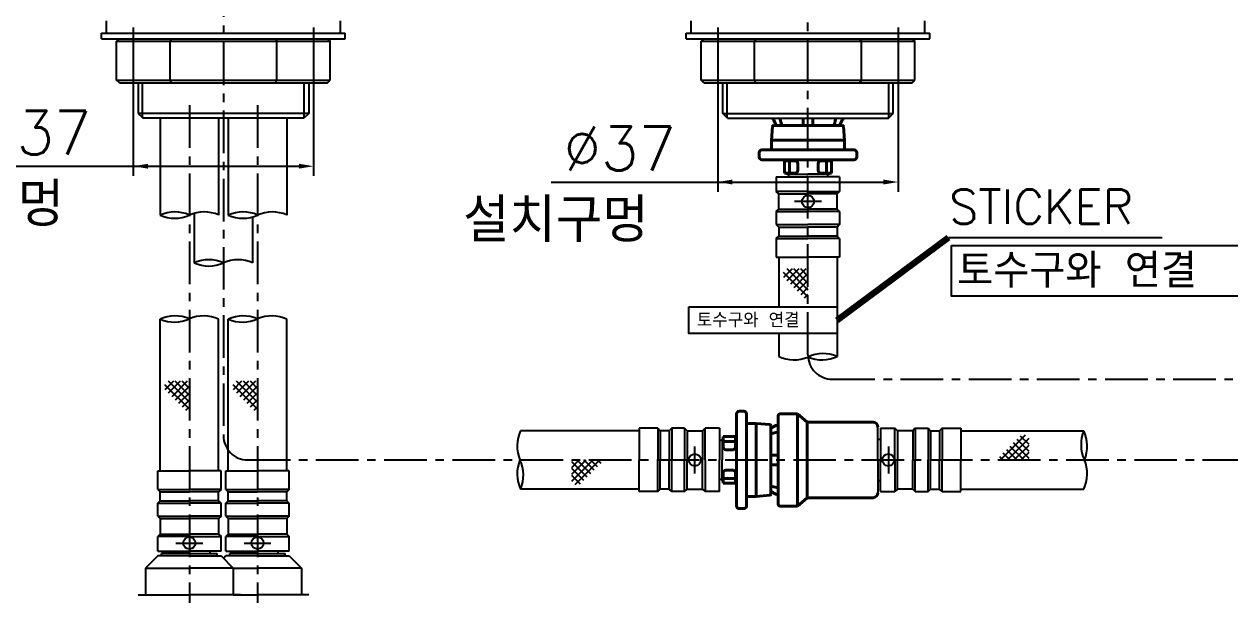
# Model space of a CAD drawing. Extents: x 50 to 890, y 50 to 1238.
# Drawn here: x 175.2 to 422.7, y 191.5 to 308.7 of the extents above; entities that cross this region are included whole.
import ezdxf

# ---------------------------------------------------------------- set-up
doc = ezdxf.new("R2010")
doc.units = 0
doc.header["$LTSCALE"] = 7
doc.header["$MEASUREMENT"] = 0
doc.linetypes.add('CENTER', pattern=[2, 1.25, -0.25, 0.25, -0.25])
doc.layers.get('0').update_dxf_attribs({"color": 2, "linetype": 'CONTINUOUS'})
for name, color, linetype in [('CL', 1, 'CENTER'), ('D', 2, 'CONTINUOUS'), ('DWG', 7, 'CONTINUOUS')]:
    doc.layers.add(name, color=color, linetype=linetype)
doc.styles.add('GHS', font='ROMANS', dxfattribs={"bigfont": 'GHS'})
doc.dimstyles.new('STANDARD$7', dxfattribs={"dimtxt": 3.5, "dimasz": 3, "dimexe": 1, "dimexo": 0.0625, "dimgap": 1, "dimtad": 1, "dimdec": 4, "dimzin": 0, "dimdsep": 46, "dimtxsty": 'GHS', "dimcen": 1, "dimclrt": 2, "dimadec": 0, "dimazin": 0, "dimtfac": 1, "dimtdec": 4, "dimtofl": 0, "dimtmove": 0, "dimatfit": 3, "dimfxl": 0, "dimtolj": 1, "dimtzin": 0, "dimarcsym": 0})

msp = doc.modelspace()

# ---------------------------------------------------------------- linework, layer by layer
at = {"color": 7, "linetype": 'Continuous'}
for p, q in [((192.07, 306.88), (192.07, 309.38)), ((240.07, 306.88), (240.07, 309.38)), ((312.07, 306.88), (312.07, 309.38)), ((360.07, 306.88), (360.07, 309.38)), ((191.07, 306.88), (241.07, 306.88)), ((191.07, 305.68), (191.07, 306.88)), ((191.07, 305.68), (241.07, 305.68)), ((194.71, 305.68), (194.13, 305.18)), ((194.13, 305.18), (238.01, 305.18)), ((194.13, 297.18), (194.13, 305.18)), ((205.39, 305.68), (205.1, 305.18)), ((205.1, 297.18), (205.1, 305.18)), ((226.75, 305.68), (227.04, 305.18)), ((227.04, 297.18), (227.04, 305.18)), ((237.44, 305.68), (238.01, 305.18)), ((238.01, 297.18), (238.01, 305.18)), ((241.07, 305.68), (241.07, 306.88)), ((311.07, 305.68), (311.07, 306.88)), ((311.07, 306.88), (361.07, 306.88)), ((311.07, 305.68), (361.07, 305.68)), ((314.71, 305.68), (314.13, 305.18)), ((314.13, 297.18), (314.13, 305.18)), ((314.13, 305.18), (358.01, 305.18)), ((325.39, 305.68), (325.1, 305.18)), ((325.1, 297.18), (325.1, 305.18)), ((346.75, 305.68), (347.04, 305.18)), ((347.04, 297.18), (347.04, 305.18)), ((357.44, 305.68), (358.01, 305.18)), ((358.01, 297.18), (358.01, 305.18)), ((361.07, 305.68), (361.07, 306.88)), ((194.13, 297.18), (238.01, 297.18)), ((194.71, 296.68), (194.13, 297.18)), ((205.39, 296.68), (205.1, 297.18)), ((226.75, 296.68), (227.04, 297.18)), ((237.44, 296.68), (238.01, 297.18)), ((314.71, 296.68), (314.13, 297.18)), ((314.13, 297.18), (358.01, 297.18)), ((325.39, 296.68), (325.1, 297.18)), ((346.75, 296.68), (347.04, 297.18)), ((357.44, 296.68), (358.01, 297.18)), ((194.71, 296.68), (237.44, 296.68)), ((198.57, 296.68), (198.57, 290.38)), ((233.57, 296.68), (233.57, 290.38)), ((314.71, 296.68), (357.44, 296.68)), ((318.57, 290.38), (318.57, 296.68)), ((353.57, 290.38), (353.57, 296.68)), ((233.57, 290.38), (198.57, 290.38)), ((198.57, 290.38), (199.57, 289.38)), ((233.57, 290.38), (232.57, 289.38)), ((319.57, 289.38), (318.57, 290.38)), ((318.57, 290.38), (353.57, 290.38)), ((352.57, 289.38), (353.57, 290.38)), ((232.57, 289.38), (199.57, 289.38)), ((319.57, 289.38), (352.57, 289.38))]:
    msp.add_line(p, q, dxfattribs=at)
at = {"color": 2}
for p, q in [((331, 257.81), (336.07, 252.74)), ((331.11, 256.77), (332.87, 258.52)), ((331.7, 258.52), (336.07, 254.15)), ((331.82, 256.06), (334.28, 258.52)), ((332.53, 255.36), (335.7, 258.52)), ((333.12, 258.52), (336.07, 255.56)), ((333.24, 254.65), (336.07, 257.49)), ((334.53, 258.52), (336.07, 256.98)), ((335.95, 258.52), (336.07, 258.39)), ((333.94, 253.94), (336.07, 256.07)), ((334.65, 253.23), (336.07, 254.66)), ((335.36, 252.53), (336.07, 253.24)), ((204.11, 233.68), (205.87, 235.44)), ((204.7, 235.44), (209.07, 231.07)), ((204.82, 232.98), (207.28, 235.44)), ((205.53, 232.27), (208.7, 235.44)), ((206.12, 235.44), (209.07, 232.48)), ((207.53, 235.44), (209.07, 233.89)), ((208.95, 235.44), (209.07, 235.31)), ((218.11, 233.68), (219.87, 235.44)), ((218.7, 235.44), (223.07, 231.07)), ((218.82, 232.98), (221.28, 235.44)), ((219.53, 232.27), (222.7, 235.44)), ((220.12, 235.44), (223.07, 232.48)), ((221.53, 235.44), (223.07, 233.89)), ((222.95, 235.44), (223.07, 235.31)), ((204, 234.73), (209.07, 229.65)), ((206.24, 231.56), (209.07, 234.4)), ((206.94, 230.86), (209.07, 232.99)), ((218, 234.73), (223.07, 229.65)), ((220.24, 231.56), (223.07, 234.4)), ((220.94, 230.86), (223.07, 232.99)), ((207.65, 230.15), (209.07, 231.57)), ((221.65, 230.15), (223.07, 231.57)), ((208.36, 229.44), (209.07, 230.16)), ((222.36, 229.44), (223.07, 230.16)), ((380.68, 224.31), (375.6, 219.23)), ((381.39, 223.6), (377.02, 219.23)), ((378.93, 223.49), (381.39, 221.03)), ((379.64, 224.19), (381.39, 222.44)), ((376.1, 220.66), (377.52, 219.23)), ((376.81, 221.36), (378.94, 219.23)), ((377.52, 222.07), (380.35, 219.23)), ((378.22, 222.78), (381.39, 219.61)), ((381.39, 222.19), (378.43, 219.23)), ((381.39, 220.78), (379.85, 219.23)), ((287.58, 216.28), (290.54, 219.23)), ((287.58, 219.11), (287.71, 219.23)), ((287.58, 217.69), (289.13, 219.23)), ((287.58, 214.86), (291.95, 219.23)), ((290.75, 215.69), (287.58, 218.86)), ((288.29, 214.16), (293.37, 219.23)), ((291.46, 216.4), (288.62, 219.23)), ((292.16, 217.1), (290.03, 219.23)), ((292.87, 217.81), (291.45, 219.23)), ((293.58, 218.52), (292.86, 219.23)), ((375.39, 219.95), (376.11, 219.23)), ((381.39, 219.36), (381.26, 219.23)), ((290.04, 214.98), (287.58, 217.44)), ((289.34, 214.28), (287.58, 216.03))]:
    msp.add_line(p, q, dxfattribs=at)
at = {"color": 2, "linetype": 'Continuous'}
for centre, radius, start, end in [((206.1, 262.78), 7.37, 66.1725, 114.2454), ((212.1, 262.67), 7.48, 66.5742, 113.8437), ((220.1, 262.78), 7.37, 66.1725, 114.2454), ((226.1, 262.67), 7.48, 66.5742, 113.8437), ((206.05, 276.23), 7.37, 246.1725, 294.2454), ((220.05, 276.23), 7.37, 246.1725, 294.2454), ((213.1, 252.97), 7.37, 66.1725, 114.2454), ((219.1, 252.86), 7.48, 66.5742, 113.8437), ((213.05, 266.42), 7.37, 246.1725, 294.2454), ((206.21, 241.44), 7.37, 67.1441, 115.2076), ((205.94, 254.9), 7.37, 247.1441, 295.2076), ((211.94, 241.44), 7.37, 64.7924, 112.8559), ((220.21, 241.44), 7.37, 67.1441, 115.2076), ((219.94, 254.9), 7.37, 247.1441, 295.2076), ((225.94, 241.44), 7.37, 64.7924, 112.8559), ((333.21, 247.15), 7.37, 244.7924, 292.8559), ((339.21, 233.69), 7.37, 67.1441, 115.2076), ((338.94, 247.15), 7.37, 247.1441, 295.2076), ((283.74, 222.1), 7.37, 154.7924, 202.8559), ((399.49, 222.37), 7.37, 157.1441, 205.2076), ((386.03, 222.1), 7.37, 337.1441, 25.2076), ((283.74, 216.37), 7.37, 157.1441, 205.2076), ((270.28, 216.1), 7.37, 337.1441, 25.2076), ((386.03, 216.37), 7.37, 334.7924, 22.8559)]:
    msp.add_arc(centre, radius, start, end, dxfattribs=at)
at = {"layer": 'CL'}
for p, q in [((336.07, 240.8), (336.07, 441.19)), ((216.07, 416.95), (216.07, 224.23)), ((209.07, 292.05), (209.07, 176.49)), ((223.07, 292.05), (223.07, 176.49)), ((338.82, 272.29), (333.32, 272.29)), ((341.07, 235.8), (444.07, 235.8)), ((312.84, 216.48), (312.84, 221.98)), ((352.57, 221.98), (352.57, 216.48)), ((221.07, 219.23), (451.07, 219.23)), ((206.32, 202.17), (211.82, 202.17)), ((220.32, 202.17), (225.82, 202.17))]:
    msp.add_line(p, q, dxfattribs=at)
for centre in [(341.07, 240.8), (221.07, 224.23)]:
    msp.add_arc(centre, 5, 180, 270, dxfattribs=at)
at = {"layer": 'D'}
for p, q in [((197.57, 308.05), (197.57, 277.54)), ((234.57, 308.05), (234.57, 277.54)), ((317.57, 308.05), (317.57, 274.29)), ((354.57, 308.05), (354.57, 274.29)), ((199.47, 289.48), (199.47, 296.68)), ((232.67, 289.48), (232.67, 296.68)), ((319.47, 289.48), (319.47, 296.68)), ((352.67, 289.48), (352.67, 296.68)), ((163.38, 279.54), (231.57, 279.54)), ((283.38, 276.29), (351.57, 276.29)), ((364.92, 264.87), (408.76, 264.87))]:
    msp.add_line(p, q, dxfattribs=at)
msp.add_lwpolyline([(365.55, 263.23), (431.73, 263.23), (431.73, 252.88), (365.55, 252.88)], close=True, dxfattribs=at)
for points in [[(200.57, 280.04), (200.57, 279.04), (197.57, 279.54)], [(231.57, 280.04), (231.57, 279.04), (234.57, 279.54)], [(320.57, 276.79), (320.57, 275.79), (317.57, 276.29)], [(351.57, 276.79), (351.57, 275.79), (354.57, 276.29)]]:
    msp.add_solid(points, dxfattribs=at)
at = {"layer": 'DWG'}
for p, q in [((203.07, 289.38), (203.07, 269.49)), ((215.07, 289.38), (215.07, 269.49)), ((217.07, 289.38), (217.07, 269.49)), ((229.07, 289.38), (229.07, 269.49)), ((229.07, 289.38), (229.07, 269.49)), ((331.57, 280.63), (331.57, 280.88)), ((340.57, 280.63), (340.57, 280.88)), ((329.57, 277.38), (336.07, 277.38)), ((329.57, 277.38), (329.57, 274.38)), ((331.87, 277.88), (336.07, 277.88)), ((332.07, 277.88), (332.07, 277.38)), ((340.27, 277.88), (336.07, 277.88)), ((342.57, 277.38), (336.07, 277.38)), ((340.07, 277.88), (340.07, 277.38)), ((342.57, 277.38), (342.57, 274.38)), ((336.07, 274.38), (329.57, 274.38)), ((330.07, 273.88), (329.57, 274.38)), ((330.07, 273.88), (336.07, 273.88)), ((330.07, 270.71), (330.07, 273.88)), ((336.07, 274.38), (342.57, 274.38)), ((342.07, 273.88), (336.07, 273.88)), ((342.07, 273.88), (342.57, 274.38)), ((342.07, 270.71), (342.07, 273.88)), ((210.07, 269.88), (210.07, 259.68)), ((329.57, 270.21), (330.07, 270.71)), ((329.57, 270.21), (329.57, 267.55)), ((329.57, 270.21), (336.07, 270.21)), ((330.07, 270.71), (336.07, 270.71)), ((342.07, 270.71), (336.07, 270.71)), ((342.57, 270.21), (336.07, 270.21)), ((342.57, 270.21), (342.07, 270.71)), ((342.57, 270.21), (342.57, 267.55)), ((222.07, 269.15), (222.07, 259.68)), ((222.07, 269.15), (222.07, 259.68)), ((329.57, 267.55), (330.07, 267.05)), ((329.57, 267.55), (336.07, 267.55)), ((342.57, 267.55), (336.07, 267.55)), ((342.57, 267.55), (342.07, 267.05)), ((329.57, 264.71), (330.07, 265.21)), ((330.07, 267.05), (330.07, 265.21)), ((330.07, 267.05), (336.07, 267.05)), ((330.07, 265.21), (336.07, 265.21)), ((342.07, 267.05), (336.07, 267.05)), ((342.07, 265.21), (336.07, 265.21)), ((342.07, 267.05), (342.07, 265.21)), ((342.57, 264.71), (342.07, 265.21)), ((329.57, 264.71), (329.57, 260.88)), ((329.57, 264.71), (336.07, 264.71)), ((342.57, 264.71), (336.07, 264.71)), ((342.57, 264.71), (342.57, 260.88)), ((329.57, 260.88), (336.07, 260.88)), ((330.07, 260.88), (330.07, 250.69)), ((342.57, 260.88), (336.07, 260.88)), ((342.07, 260.88), (342.07, 250.69)), ((203.07, 217.02), (203.07, 248.11)), ((215.07, 217.02), (215.07, 248.11)), ((217.07, 217.02), (217.07, 248.11)), ((229.07, 217.02), (229.07, 248.11)), ((330.07, 245.19), (330.07, 240.48)), ((342.07, 245.19), (342.07, 240.48)), ((301.43, 225.73), (301.43, 219.23)), ((305.25, 225.73), (301.43, 225.73)), ((305.25, 225.73), (305.25, 219.23)), ((305.25, 225.73), (305.75, 225.23)), ((308.1, 225.73), (307.6, 225.23)), ((308.1, 225.73), (308.1, 219.23)), ((310.75, 225.73), (308.1, 225.73)), ((310.75, 225.73), (310.75, 219.23)), ((310.75, 225.73), (311.25, 225.23)), ((314.43, 225.23), (314.93, 225.73)), ((317.93, 225.73), (314.93, 225.73)), ((314.93, 219.23), (314.93, 225.73)), ((317.93, 225.73), (317.93, 219.23)), ((350.43, 219.23), (350.43, 225.98)), ((350.93, 225.73), (350.93, 219.23)), ((350.93, 225.73), (353.93, 225.73)), ((353.93, 219.23), (353.93, 225.73)), ((354.43, 225.23), (353.93, 225.73)), ((358.1, 225.73), (357.6, 225.23)), ((358.1, 225.73), (358.1, 219.23)), ((358.1, 225.73), (360.75, 225.73)), ((360.75, 225.73), (360.75, 219.23)), ((360.75, 225.73), (361.25, 225.23)), ((363.6, 225.73), (363.1, 225.23)), ((363.6, 225.73), (363.6, 219.23)), ((363.6, 225.73), (367.43, 225.73)), ((367.43, 225.73), (367.43, 219.23)), ((301.43, 225.23), (277.07, 225.23)), ((305.75, 225.23), (305.75, 219.23)), ((307.6, 225.23), (305.75, 225.23)), ((307.6, 225.23), (307.6, 219.23)), ((311.25, 225.23), (314.43, 225.23)), ((311.25, 225.23), (311.25, 219.23)), ((314.43, 225.23), (314.43, 219.23)), ((318.43, 223.23), (317.93, 223.23)), ((318.43, 223.43), (318.43, 219.23)), ((321.18, 223.73), (321.43, 223.73)), ((350.43, 223.48), (350.93, 223.48)), ((354.43, 225.23), (354.43, 219.23)), ((357.6, 225.23), (354.43, 225.23)), ((357.6, 225.23), (357.6, 219.23)), ((361.25, 225.23), (361.25, 219.23)), ((361.25, 225.23), (363.1, 225.23)), ((363.1, 225.23), (363.1, 219.23)), ((367.43, 225.23), (392.7, 225.23)), ((301.43, 212.73), (301.43, 219.23)), ((305.25, 212.73), (305.25, 219.23)), ((305.75, 213.23), (305.75, 219.23)), ((307.6, 213.23), (307.6, 219.23)), ((308.1, 212.73), (308.1, 219.23)), ((310.75, 212.73), (310.75, 219.23)), ((311.25, 213.23), (311.25, 219.23)), ((314.43, 213.23), (314.43, 219.23)), ((314.93, 219.23), (314.93, 212.73)), ((317.93, 212.73), (317.93, 219.23)), ((318.43, 215.03), (318.43, 219.23)), ((350.43, 219.23), (350.43, 212.48)), ((350.93, 212.73), (350.93, 219.23)), ((353.93, 219.23), (353.93, 212.73)), ((354.43, 213.23), (354.43, 219.23)), ((357.6, 213.23), (357.6, 219.23)), ((358.1, 212.73), (358.1, 219.23)), ((360.75, 212.73), (360.75, 219.23)), ((361.25, 213.23), (361.25, 219.23)), ((363.1, 213.23), (363.1, 219.23)), ((363.6, 212.73), (363.6, 219.23)), ((367.43, 212.73), (367.43, 219.23)), ((202.57, 213.19), (202.57, 217.02)), ((202.57, 217.02), (209.07, 217.02)), ((215.57, 217.02), (209.07, 217.02)), ((215.57, 213.19), (215.57, 217.02)), ((216.57, 213.19), (216.57, 217.02)), ((216.57, 217.02), (223.07, 217.02)), ((229.57, 217.02), (223.07, 217.02)), ((229.57, 213.19), (229.57, 217.02)), ((202.57, 213.19), (203.07, 212.69)), ((202.57, 213.19), (209.07, 213.19)), ((215.57, 213.19), (209.07, 213.19)), ((215.57, 213.19), (215.07, 212.69)), ((216.57, 213.19), (217.07, 212.69)), ((216.57, 213.19), (223.07, 213.19)), ((229.57, 213.19), (223.07, 213.19)), ((229.57, 213.19), (229.07, 212.69)), ((301.43, 213.23), (277.07, 213.23)), ((305.25, 212.73), (305.75, 213.23)), ((307.6, 213.23), (305.75, 213.23)), ((308.1, 212.73), (307.6, 213.23)), ((310.75, 212.73), (311.25, 213.23)), ((311.25, 213.23), (314.43, 213.23)), ((314.43, 213.23), (314.93, 212.73)), ((318.43, 215.23), (317.93, 215.23)), ((321.18, 214.73), (321.43, 214.73)), ((350.43, 214.98), (350.93, 214.98)), ((354.43, 213.23), (353.93, 212.73)), ((357.6, 213.23), (354.43, 213.23)), ((358.1, 212.73), (357.6, 213.23)), ((360.75, 212.73), (361.25, 213.23)), ((361.25, 213.23), (363.1, 213.23)), ((363.6, 212.73), (363.1, 213.23)), ((367.43, 213.23), (392.7, 213.23)), ((202.57, 210.35), (203.07, 210.85)), ((203.07, 210.85), (203.07, 212.69)), ((203.07, 212.69), (209.07, 212.69)), ((203.07, 210.85), (209.07, 210.85)), ((215.07, 212.69), (209.07, 212.69)), ((215.07, 210.85), (209.07, 210.85)), ((215.07, 210.85), (215.07, 212.69)), ((215.57, 210.35), (215.07, 210.85)), ((216.57, 210.35), (217.07, 210.85)), ((217.07, 210.85), (217.07, 212.69)), ((217.07, 212.69), (223.07, 212.69)), ((217.07, 210.85), (223.07, 210.85)), ((229.07, 212.69), (223.07, 212.69)), ((229.07, 210.85), (223.07, 210.85)), ((229.07, 210.85), (229.07, 212.69)), ((229.57, 210.35), (229.07, 210.85)), ((305.25, 212.73), (301.43, 212.73)), ((310.75, 212.73), (308.1, 212.73)), ((317.93, 212.73), (314.93, 212.73)), ((350.93, 212.73), (353.93, 212.73)), ((358.1, 212.73), (360.75, 212.73)), ((363.6, 212.73), (367.43, 212.73)), ((202.57, 207.69), (202.57, 210.35)), ((202.57, 210.35), (209.07, 210.35)), ((215.57, 210.35), (209.07, 210.35)), ((215.57, 207.69), (215.57, 210.35)), ((216.57, 207.69), (216.57, 210.35)), ((216.57, 210.35), (223.07, 210.35)), ((229.57, 210.35), (223.07, 210.35)), ((229.57, 207.69), (229.57, 210.35)), ((202.57, 207.69), (203.07, 207.19)), ((202.57, 207.69), (209.07, 207.69)), ((203.07, 207.19), (203.07, 204.02)), ((203.07, 207.19), (209.07, 207.19)), ((215.57, 207.69), (209.07, 207.69)), ((215.07, 207.19), (209.07, 207.19)), ((215.57, 207.69), (215.07, 207.19)), ((215.07, 207.19), (215.07, 204.02)), ((216.57, 207.69), (217.07, 207.19)), ((216.57, 207.69), (223.07, 207.69)), ((217.07, 207.19), (217.07, 204.02)), ((217.07, 207.19), (223.07, 207.19)), ((229.57, 207.69), (223.07, 207.69)), ((229.07, 207.19), (223.07, 207.19)), ((229.57, 207.69), (229.07, 207.19)), ((229.07, 207.19), (229.07, 204.02)), ((203.07, 204.02), (202.57, 203.52)), ((202.57, 200.52), (202.57, 203.52)), ((209.07, 203.52), (202.57, 203.52)), ((203.07, 204.02), (209.07, 204.02)), ((215.07, 204.02), (209.07, 204.02)), ((209.07, 203.52), (215.57, 203.52)), ((215.07, 204.02), (215.57, 203.52)), ((215.57, 200.52), (215.57, 203.52)), ((217.07, 204.02), (216.57, 203.52)), ((216.57, 200.52), (216.57, 203.52)), ((223.07, 203.52), (216.57, 203.52)), ((217.07, 204.02), (223.07, 204.02)), ((229.07, 204.02), (223.07, 204.02)), ((223.07, 203.52), (229.57, 203.52)), ((229.07, 204.02), (229.57, 203.52)), ((229.57, 200.52), (229.57, 203.52)), ((202.57, 200.52), (209.07, 200.52)), ((204.82, 200.02), (204.82, 200.52)), ((215.57, 200.52), (209.07, 200.52)), ((213.32, 200.02), (213.32, 200.52)), ((216.57, 200.52), (223.07, 200.52)), ((218.82, 200.02), (218.82, 200.52)), ((229.57, 200.52), (223.07, 200.52)), ((227.32, 200.02), (227.32, 200.52)), ((202.57, 199.52), (200.07, 197.02)), ((209.07, 199.52), (202.57, 199.52)), ((209.07, 199.52), (202.57, 199.52)), ((209.07, 200.02), (203.37, 200.02)), ((203.37, 199.52), (203.37, 200.02)), ((204.82, 200.02), (203.37, 200.02)), ((209.07, 200.02), (214.77, 200.02)), ((209.07, 199.52), (215.57, 199.52)), ((209.07, 199.52), (215.57, 199.52)), ((213.32, 200.02), (214.77, 200.02)), ((214.77, 199.52), (214.77, 200.02)), ((215.57, 199.52), (218.07, 197.02)), ((216.57, 199.52), (216.07, 199.02)), ((223.07, 199.52), (216.57, 199.52)), ((223.07, 199.52), (216.57, 199.52)), ((223.07, 200.02), (217.37, 200.02)), ((217.37, 199.52), (217.37, 200.02)), ((218.82, 200.02), (217.37, 200.02)), ((223.07, 200.02), (228.77, 200.02)), ((223.07, 199.52), (229.57, 199.52)), ((223.07, 199.52), (229.57, 199.52)), ((227.32, 200.02), (228.77, 200.02)), ((228.77, 199.52), (228.77, 200.02)), ((229.57, 199.52), (232.07, 197.02)), ((200.07, 197.02), (209.07, 197.02)), ((200.07, 197.02), (200.07, 191.52)), ((218.07, 197.02), (209.07, 197.02)), ((218.07, 197.02), (223.07, 197.02)), ((218.07, 197.02), (218.07, 191.52)), ((232.07, 197.02), (223.07, 197.02)), ((232.07, 197.02), (232.07, 191.52)), ((198.57, 191.52), (209.07, 191.52)), ((219.57, 191.52), (209.07, 191.52)), ((218.07, 191.52), (223.07, 191.52)), ((233.57, 191.52), (223.07, 191.52))]:
    msp.add_line(p, q, dxfattribs=at)
at = {"layer": 'DWG', "lineweight": 40}
for p, q in [((328.57, 284.88), (328.81, 287.7)), ((329.01, 287.88), (336.07, 287.88)), ((329.57, 287.88), (329.03, 288.96)), ((330.32, 289.38), (330.7, 287.88)), ((335.07, 288.38), (335.07, 289.38)), ((343.14, 287.88), (336.07, 287.88)), ((337.07, 288.38), (337.07, 289.38)), ((341.82, 289.38), (341.45, 287.88)), ((342.57, 287.88), (343.11, 288.96)), ((343.57, 284.88), (343.34, 287.7)), ((328.57, 282.88), (328.57, 284.88)), ((328.57, 284.88), (336.07, 284.88)), ((343.57, 284.88), (336.07, 284.88)), ((343.57, 282.88), (343.57, 284.88)), ((326.07, 281.38), (326.07, 282.38)), ((326.57, 282.88), (336.07, 282.88)), ((345.57, 282.88), (336.07, 282.88)), ((346.07, 281.38), (346.07, 282.38)), ((326.57, 280.88), (336.07, 280.88)), ((331.27, 280.63), (333.47, 280.63)), ((331.27, 278.13), (331.27, 280.63)), ((332.29, 280.48), (332.29, 278.28)), ((333.97, 280.13), (333.97, 278.63)), ((345.57, 280.88), (336.07, 280.88)), ((338.18, 280.13), (338.18, 278.63)), ((340.87, 280.63), (338.68, 280.63)), ((339.86, 280.48), (339.86, 278.28)), ((340.87, 278.13), (340.87, 280.63)), ((331.27, 278.13), (333.47, 278.13)), ((340.87, 278.13), (338.68, 278.13)), ((321.43, 228.73), (321.43, 219.23)), ((321.93, 229.23), (322.93, 229.23)), ((323.43, 228.73), (323.43, 219.23)), ((329.93, 219.23), (329.93, 228.23)), ((333.93, 228.73), (330.43, 228.73)), ((333.93, 228.73), (335.93, 226.98)), ((333.93, 228.73), (333.93, 219.23)), ((323.43, 226.73), (325.43, 226.73)), ((325.43, 226.73), (328.24, 226.5)), ((325.43, 226.73), (325.43, 219.23)), ((328.43, 226.3), (328.43, 219.23)), ((328.43, 225.73), (329.5, 226.27)), ((333.93, 226.43), (333.93, 220.23)), ((349.43, 226.98), (335.93, 226.98)), ((335.93, 226.98), (335.93, 219.23)), ((318.68, 224.03), (318.68, 221.84)), ((318.68, 224.03), (321.18, 224.03)), ((321.03, 223.02), (318.83, 223.02)), ((321.18, 224.03), (321.18, 221.84)), ((329.93, 224.98), (328.43, 224.61)), ((320.68, 221.34), (319.18, 221.34)), ((321.43, 209.73), (321.43, 219.23)), ((323.43, 209.73), (323.43, 219.23)), ((325.43, 211.73), (325.43, 219.23)), ((328.43, 212.17), (328.43, 219.23)), ((328.93, 220.23), (329.93, 220.23)), ((328.93, 218.23), (329.93, 218.23)), ((329.93, 219.23), (329.93, 210.23)), ((333.93, 209.73), (333.93, 219.23)), ((333.93, 212.04), (333.93, 218.23)), ((335.93, 211.48), (335.93, 219.23)), ((318.68, 214.43), (318.68, 216.63)), ((321.03, 215.45), (318.83, 215.45)), ((320.68, 217.13), (319.18, 217.13)), ((321.18, 214.43), (321.18, 216.63)), ((318.68, 214.43), (321.18, 214.43)), ((329.93, 213.48), (328.43, 213.86)), ((323.43, 211.73), (325.43, 211.73)), ((325.43, 211.73), (328.24, 211.97)), ((328.43, 212.73), (329.5, 212.2)), ((333.93, 209.73), (335.93, 211.48)), ((349.43, 211.48), (335.93, 211.48)), ((321.93, 209.23), (322.93, 209.23)), ((333.93, 209.73), (330.43, 209.73))]:
    msp.add_line(p, q, dxfattribs=at)
at = {"layer": 'DWG', "color": 4}
msp.add_line((218.88, 191.52), (217.38, 191.52), dxfattribs=at)
at = {"layer": 'DWG'}
msp.add_lwpolyline([(311.63, 250.69), (342.07, 250.69), (342.07, 245.19), (311.63, 245.19)], close=True, dxfattribs=at)
for centre in [(336.07, 272.29), (312.84, 219.23), (352.57, 219.23), (209.07, 202.17), (223.07, 202.17)]:
    msp.add_circle(centre, 1.25, dxfattribs=at)
at = {"layer": 'DWG', "lineweight": 40}
for centre, radius, start, end in [((329.01, 287.68), 0.2, 90, 175.2364), ((330.82, 289.85), 2, 193.6546, 206.5651), ((336.07, 288.38), 1, 180, 210), ((336.07, 288.38), 1, 330, 0), ((341.32, 289.85), 2, 333.4349, 346.3454), ((343.14, 287.68), 0.2, 4.7636, 90), ((326.57, 282.38), 0.5, 90, 180), ((345.57, 282.38), 0.5, 0, 90), ((326.57, 281.38), 0.5, 180, 270), ((332.44, 280.48), 0.15, 90, 180), ((333.47, 280.13), 0.5, 0, 90), ((338.68, 280.13), 0.5, 90, 180), ((339.71, 280.48), 0.15, 0, 90), ((345.57, 281.38), 0.5, 270, 0), ((332.44, 278.28), 0.15, 180, 270), ((333.47, 278.63), 0.5, 270, 0), ((338.68, 278.63), 0.5, 180, 270), ((339.71, 278.28), 0.15, 270, 0), ((321.93, 228.73), 0.5, 90, 180), ((322.93, 228.73), 0.5, 0, 90), ((330.43, 228.23), 0.5, 90, 180), ((328.23, 226.3), 0.2, 0, 85.2364), ((330.4, 224.48), 2, 103.6546, 116.5651), ((349.43, 225.98), 1, 0, 90), ((318.83, 222.87), 0.15, 90, 180), ((321.03, 222.87), 0.15, 0, 90), ((319.18, 221.84), 0.5, 180, 270), ((320.68, 221.84), 0.5, 270, 0), ((328.93, 219.23), 1, 90, 120), ((328.93, 219.23), 1, 240, 270), ((319.18, 216.63), 0.5, 90, 180), ((318.83, 215.6), 0.15, 180, 270), ((320.68, 216.63), 0.5, 0, 90), ((321.03, 215.6), 0.15, 270, 0), ((328.23, 212.17), 0.2, 274.7636, 0), ((330.4, 213.98), 2, 243.4349, 256.3454), ((349.43, 212.48), 1, 270, 0), ((321.93, 209.73), 0.5, 180, 270), ((322.93, 209.73), 0.5, 270, 0), ((330.43, 210.23), 0.5, 180, 270)]:
    msp.add_arc(centre, radius, start, end, dxfattribs=at)
at = {"layer": 'DWG'}
for centre, start, end in [((331.87, 278.18), 189.5941, 270), ((340.27, 278.18), 270, 350.4059), ((318.73, 223.43), 99.5941, 180), ((318.73, 215.03), 180, 260.4059)]:
    msp.add_arc(centre, 0.3, start, end, dxfattribs=at)

# ---------------------------------------------------------------- texts
at = {"layer": 'D', "style": 'GHS'}
msp.add_text('토수구와 연결', height=3, dxfattribs=at).set_placement((313.24, 246.44))
at = {"layer": 'DWG', "style": 'GHS'}
for s, height, p in [('%%C37', 9, (165.86, 281.93)), ('%%C37', 9, (285.86, 278.69)), ('설치구멍', 9, (145.27, 267.22)), ('설치구멍', 9, (265.27, 263.98)), ('STICKER', 7, (365.05, 267.73)), ('토수구와 연결', 7, (366.7, 254.6))]:
    msp.add_text(s, height=height, dxfattribs=at).set_placement(p)

# ---------------------------------------------------------------- leaders
at = {"layer": 'D'}
msp.add_leader([(342.07, 247.94), (364.92, 264.87)], dimstyle='STANDARD$7', override={"dimexe": 2, "dimexo": 1, "dimtad": 0, "dimcen": 0, "dimclrd": 256, "dimclre": 256, "dimclrt": 256, "dimadec": 4, "dimtfac": 0.5, "dimtix": 1, "dimtofl": 1, "dimtmove": 2, "dimlwd": 65535, "dimlwe": 65535}, dxfattribs=at)

doc.saveas('drawing.dxf')
